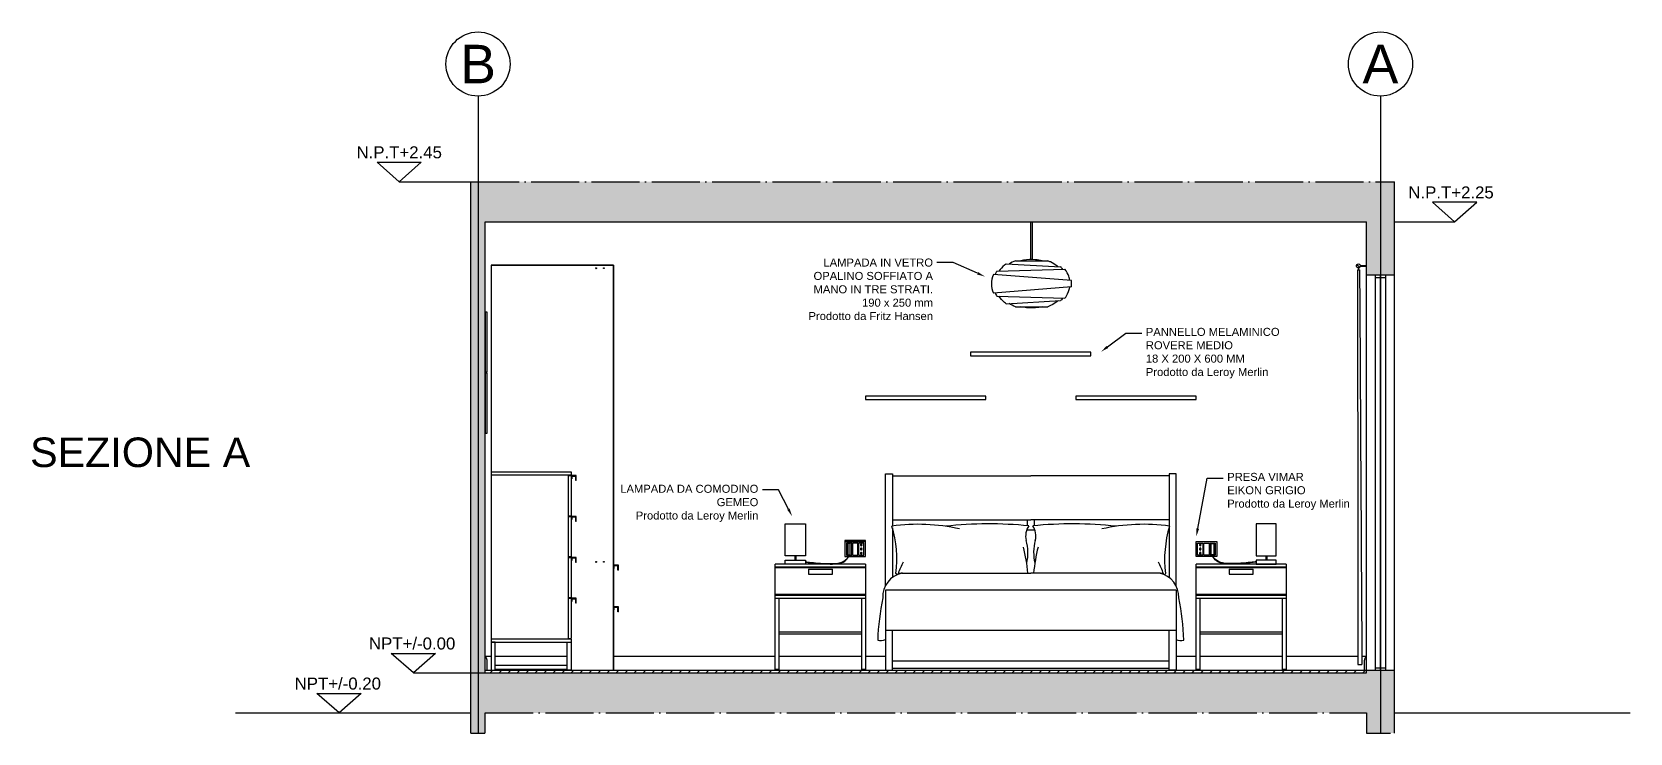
# Model space of a CAD drawing. Header units: millimetres. Extents: x 403 to 3338, y 395 to 1861.
# Drawn here: x 1476 to 2273, y 1382 to 1732 of the extents above; entities that cross this region are included whole.
import ezdxf
from ezdxf import colors
from ezdxf.entities.mleader import LeaderData, LeaderLine
from ezdxf.enums import TextEntityAlignment as Align
from ezdxf.math import Vec2, Vec3

# ---------------------------------------------------------------- set-up
doc = ezdxf.new("R2010")
doc.units = ezdxf.units.MM
doc.linetypes.add('ACAD_ISO04W100', pattern=[30, 24, -3, 0, -3])
doc.linetypes.add('ACAD_ISO10W100', pattern=[18, 12, -3, 0, -3])
for name, color, linetype in [('A-ANNO-SYMB', 3, 'Continuous'), ('A-ANNO-TEXT', 3, 'Continuous'), ('A-FLOR-LEVL', 254, 'Continuous'), ('A-FURN', 8, 'Continuous'), ('A-GLAZ-FULL', 4, 'Continuous'), ('A-SECT-MCUT', 7, 'Continuous'), ('ACCESSORI', 6, 'Continuous'), ('CAMPITURA', 255, 'Continuous'), ('PAVIMENTAZIONE', 1, 'Continuous')]:
    doc.layers.add(name, color=color, linetype=linetype)
doc.styles.add('ARIAL', font='arial.ttf')
doc.styles.get("Standard").update_dxf_attribs({"font": 'arial.ttf'})

msp = doc.modelspace()

# ---------------------------------------------------------------- hatches: boundary and pattern name
at = {"layer": 'A-FURN'}
h = msp.add_hatch(dxfattribs=at)
h.set_pattern_fill('ANSI31', color=9, scale=0.3, angle=90)
h.paths.add_polyline_path([(2138.54, 1615.44, 1), (2136.54, 1615.44, 1)])
at = {"layer": 'CAMPITURA'}
h = msp.add_hatch(color=9, dxfattribs=at)
h.dxf.hatch_style = 1
h.paths.add_polyline_path([(1694.65, 1657.43), (1694.65, 1382.43), (1701.73, 1382.43), (1701.73, 1392.43), (2141.54, 1392.43), (2141.54, 1382.43), (2155.54, 1382.43), (2155.54, 1413.73), (2141.54, 1413.73), (2141.54, 1412.43), (1701.73, 1412.43), (1701.73, 1413.73), (1701.73, 1637.43), (2141.54, 1637.43), (2141.54, 1610.73), (2155.54, 1610.73), (2155.54, 1657.43)])
h = msp.add_hatch(dxfattribs=at)
h.set_pattern_fill('ANSI31', color=9)
h.paths.add_polyline_path([(1701.73, 1413.73), (1701.73, 1412.43), (2141.54, 1412.43), (2141.54, 1413.73)])

# ---------------------------------------------------------------- linework, layer by layer
at = {"layer": 'A-ANNO-SYMB'}
for p, q in [((1658.86, 1657.43), (1694.65, 1657.43)), ((1665.94, 1412.43), (1701.73, 1412.43))]:
    msp.add_line(p, q, dxfattribs=at)
at = {"layer": 'A-ANNO-SYMB', "ltscale": 0.8}
msp.add_line((2155.54, 1637.43), (2185.54, 1637.43), dxfattribs=at)
at = {"layer": 'A-ANNO-SYMB', "ltscale": 0.04}
for points in [[(1698.19, 1700.12), (1698.19, 1382.43)], [(2148.54, 1700.12), (2148.54, 1382.43)]]:
    msp.add_lwpolyline(points, dxfattribs=at)
at = {"layer": 'A-ANNO-SYMB'}
for points in [[(1658.86, 1657.43), (1647.82, 1667.17), (1669.9, 1667.17)], [(2185.54, 1637.43), (2196.58, 1647.17), (2174.5, 1647.17)], [(1665.94, 1412.43), (1654.9, 1422.16), (1676.98, 1422.16)], [(1628.83, 1392.43), (1617.79, 1402.17), (1639.87, 1402.17)]]:
    msp.add_lwpolyline(points, close=True, dxfattribs=at)
for centre in [(1698.19, 1716.12), (2148.54, 1716.12)]:
    msp.add_circle(centre, 16, dxfattribs=at)
at = {"layer": 'A-FLOR-LEVL'}
for p, q in [((1577.09, 1392.43), (1694.65, 1392.43)), ((2155.54, 1392.43), (2273.1, 1392.43))]:
    msp.add_line(p, q, dxfattribs=at)
at = {"layer": 'A-FURN'}
for p, q in [((1974.04, 1618.6), (1974.04, 1637.43)), ((1974.84, 1618.6), (1974.84, 1637.43)), ((1704.73, 1615.73), (1765.73, 1615.73)), ((1765.73, 1615.73), (1765.73, 1413.73)), ((1994.33, 1608.13), (1955.4, 1611.19)), ((1957.11, 1612.74), (1991.08, 1613.74)), ((1961.84, 1616.47), (1988.92, 1614.94)), ((1966.41, 1617.97), (1982.47, 1617.97)), ((2136.54, 1615.69), (2136.57, 1615.69)), ((2136.54, 1615.69), (2136.54, 1615.19)), ((2136.57, 1615.19), (2136.54, 1615.19)), ((2137.11, 1613.55), (2138.13, 1613.55)), ((2137.54, 1614.44), (2137.54, 1613.55)), ((2137.54, 1613.55), (2137.59, 1613.55)), ((2137.59, 1614.44), (2137.59, 1613.55)), ((2138.51, 1615.69), (2141.54, 1615.69)), ((2141.54, 1615.2), (2138.51, 1615.2)), ((1994.33, 1604.91), (1955.4, 1601.86)), ((1957.11, 1600.31), (1991.08, 1599.31)), ((1961.84, 1596.57), (1988.92, 1598.1)), ((1966.41, 1595.08), (1982.47, 1595.08)), ((1702.73, 1562.43), (1701.73, 1562.43)), ((1702.73, 1561.93), (1701.73, 1561.93)), ((1704.73, 1512.73), (1704.73, 1413.73)), ((1704.73, 1512.73), (1744.73, 1512.73)), ((1704.73, 1512.73), (1704.73, 1511.23)), ((1704.73, 1511.23), (1744.73, 1511.23)), ((1704.73, 1511.23), (1704.73, 1429.23)), ((1743.23, 1511.23), (1743.23, 1429.23)), ((1743.23, 1510.83), (1744.73, 1510.83)), ((1744.73, 1512.73), (1744.73, 1511.23)), ((1744.73, 1510.83), (1744.73, 1490.83)), ((1747.23, 1510.83), (1744.73, 1510.83)), ((1744.93, 1509.28), (1744.73, 1509.28)), ((1744.93, 1510.63), (1747.03, 1510.63)), ((1744.93, 1510.63), (1744.93, 1509.28)), ((1747.03, 1508.33), (1747.03, 1510.63)), ((1747.23, 1508.33), (1747.03, 1508.33)), ((1747.23, 1508.33), (1747.23, 1510.83)), ((1901.54, 1511.73), (1905.04, 1511.73)), ((1901.54, 1455.91), (1901.54, 1511.73)), ((1905.04, 1511.73), (1905.04, 1485.67)), ((1905.04, 1510.73), (1974.04, 1510.73)), ((2043.04, 1510.73), (1974.04, 1510.73)), ((2046.54, 1511.73), (2043.04, 1511.73)), ((2043.04, 1511.73), (2043.04, 1485.67)), ((2046.54, 1455.91), (2046.54, 1511.73)), ((1743.23, 1490.83), (1744.73, 1490.83)), ((1743.23, 1490.43), (1744.73, 1490.43)), ((1744.73, 1490.43), (1744.73, 1470.43)), ((1747.23, 1490.43), (1744.73, 1490.43)), ((1744.93, 1488.88), (1744.73, 1488.88)), ((1744.93, 1490.23), (1747.03, 1490.23)), ((1744.93, 1490.23), (1744.93, 1488.88)), ((1747.03, 1487.93), (1747.03, 1490.23)), ((1747.23, 1487.93), (1747.03, 1487.93)), ((1747.23, 1487.93), (1747.23, 1490.43)), ((1905.04, 1488.73), (1974.04, 1488.73)), ((1905.04, 1484.74), (1905.04, 1460.05)), ((1905.04, 1483.73), (1905.32, 1483.73)), ((1972, 1483.73), (1976.08, 1483.73)), ((1972.29, 1488.73), (1972.29, 1485.84)), ((1972.29, 1484.41), (1972.29, 1483.73)), ((2043.04, 1488.73), (1974.04, 1488.73)), ((1975.79, 1488.73), (1975.79, 1485.84)), ((1975.79, 1484.41), (1975.79, 1483.73)), ((2042.76, 1483.73), (2043.04, 1483.73)), ((2043.04, 1484.74), (2043.04, 1460.05)), ((1743.23, 1470.43), (1744.73, 1470.43)), ((1743.23, 1470.03), (1744.73, 1470.03)), ((1744.73, 1470.03), (1744.73, 1450.03)), ((1747.23, 1470.03), (1744.73, 1470.03)), ((1744.93, 1468.48), (1744.73, 1468.48)), ((1744.93, 1469.83), (1747.03, 1469.83)), ((1744.93, 1469.83), (1744.93, 1468.48)), ((1747.03, 1467.53), (1747.03, 1469.83)), ((1747.23, 1467.53), (1747.03, 1467.53)), ((1747.23, 1467.53), (1747.23, 1470.03)), ((1856.29, 1470.73), (1856.29, 1468.73)), ((1856.79, 1470.73), (1856.79, 1468.73)), ((2091.29, 1470.73), (2091.29, 1468.73)), ((2091.79, 1470.73), (2091.79, 1468.73)), ((1768.23, 1466.12), (1765.73, 1466.12)), ((1765.93, 1464.56), (1765.73, 1464.56)), ((1765.93, 1465.92), (1768.03, 1465.92)), ((1765.93, 1465.92), (1765.93, 1464.56)), ((1768.03, 1463.62), (1768.03, 1465.92)), ((1768.23, 1463.62), (1768.03, 1463.62)), ((1768.23, 1463.62), (1768.23, 1466.12)), ((1846.54, 1413.73), (1846.54, 1466.73)), ((1891.54, 1466.73), (1846.54, 1466.73)), ((1891.54, 1465.23), (1846.54, 1465.23)), ((1891.54, 1464.83), (1846.54, 1464.83)), ((1863.04, 1464.23), (1863.04, 1461.73)), ((1863.04, 1464.23), (1875.04, 1464.23)), ((1863.04, 1461.73), (1875.04, 1461.73)), ((1875.04, 1461.73), (1875.04, 1464.23)), ((1891.54, 1466.73), (1891.54, 1413.73)), ((1906.77, 1461.96), (1907.2, 1461.34)), ((1909.73, 1462.23), (1974.04, 1462.23)), ((2038.35, 1462.23), (1974.04, 1462.23)), ((2041.31, 1461.96), (2040.88, 1461.34)), ((2056.54, 1413.73), (2056.54, 1466.73)), ((2101.54, 1466.73), (2056.54, 1466.73)), ((2101.54, 1465.23), (2056.54, 1465.23)), ((2101.54, 1464.83), (2056.54, 1464.83)), ((2073.04, 1464.23), (2073.04, 1461.73)), ((2073.04, 1464.23), (2085.04, 1464.23)), ((2073.04, 1461.73), (2085.04, 1461.73)), ((2085.04, 1461.73), (2085.04, 1464.23)), ((2101.54, 1466.73), (2101.54, 1413.73)), ((1846.54, 1451.63), (1891.54, 1451.63)), ((1901.54, 1453.73), (1901.54, 1433.73)), ((2046.54, 1453.73), (1901.54, 1453.73)), ((2046.54, 1453.73), (2046.54, 1433.73)), ((2056.54, 1451.63), (2101.54, 1451.63)), ((1743.23, 1450.03), (1744.73, 1450.03)), ((1743.23, 1449.63), (1744.73, 1449.63)), ((1744.73, 1449.63), (1744.73, 1429.63)), ((1747.23, 1449.63), (1744.73, 1449.63)), ((1744.93, 1448.08), (1744.73, 1448.08)), ((1744.93, 1449.43), (1747.03, 1449.43)), ((1744.93, 1449.43), (1744.93, 1448.08)), ((1747.03, 1447.13), (1747.03, 1449.43)), ((1747.23, 1447.13), (1747.03, 1447.13)), ((1747.23, 1447.13), (1747.23, 1449.63)), ((1768.23, 1445.42), (1765.73, 1445.42)), ((1765.93, 1443.87), (1765.73, 1443.87)), ((1765.93, 1445.22), (1768.03, 1445.22)), ((1765.93, 1445.22), (1765.93, 1443.87)), ((1768.03, 1442.92), (1768.03, 1445.22)), ((1768.23, 1442.92), (1768.23, 1445.42)), ((1846.54, 1451.23), (1891.54, 1451.23)), ((1846.54, 1449.73), (1891.54, 1449.73)), ((1848.54, 1413.73), (1848.54, 1449.73)), ((1889.54, 1449.73), (1889.54, 1413.73)), ((2056.54, 1451.23), (2101.54, 1451.23)), ((2056.54, 1449.73), (2101.54, 1449.73)), ((2058.54, 1413.73), (2058.54, 1449.73)), ((2099.54, 1449.73), (2099.54, 1413.73)), ((1768.23, 1442.92), (1768.03, 1442.92)), ((1744.73, 1429.23), (1704.73, 1429.23)), ((1704.73, 1429.23), (1704.73, 1413.73)), ((1704.73, 1427.73), (1744.73, 1427.73)), ((1706.68, 1427.73), (1704.73, 1427.73)), ((1706.73, 1413.73), (1706.73, 1427.73)), ((1742.73, 1413.73), (1742.73, 1427.73)), ((1742.73, 1427.73), (1744.68, 1427.73)), ((1743.23, 1429.63), (1744.73, 1429.63)), ((1744.73, 1429.23), (1744.73, 1413.73)), ((1889.54, 1432.73), (1848.54, 1432.73)), ((1889.54, 1431.73), (1848.54, 1431.73)), ((1901.54, 1433.73), (1901.54, 1413.73)), ((1901.54, 1433.73), (2046.54, 1433.73)), ((1905.04, 1413.73), (1905.04, 1433.73)), ((2043.04, 1413.73), (2043.04, 1433.73)), ((2046.54, 1433.73), (2046.54, 1413.73)), ((2099.54, 1432.73), (2058.54, 1432.73)), ((2099.54, 1431.73), (2058.54, 1431.73)), ((1704.73, 1413.73), (1706.73, 1413.73)), ((1706.73, 1416.23), (1742.73, 1416.23)), ((1706.73, 1414.23), (1742.73, 1414.23)), ((1744.73, 1413.73), (1742.73, 1413.73)), ((1846.54, 1414.23), (1848.54, 1414.23)), ((1846.54, 1413.73), (1848.54, 1413.73)), ((1889.54, 1414.23), (1891.54, 1414.23)), ((1889.54, 1413.73), (1891.54, 1413.73)), ((1901.54, 1413.73), (1905.04, 1413.73)), ((2043.04, 1418.23), (1905.04, 1418.23)), ((1905.04, 1414.73), (2043.04, 1414.73)), ((2046.54, 1413.73), (2043.04, 1413.73)), ((2056.54, 1414.23), (2058.54, 1414.23)), ((2056.54, 1413.73), (2058.54, 1413.73)), ((2099.54, 1414.23), (2101.54, 1414.23)), ((2099.54, 1413.73), (2101.54, 1413.73)), ((2137.28, 1416.55), (2139.28, 1416.56))]:
    msp.add_line(p, q, dxfattribs=at)
for points in [[(1704.73, 1413.73), (1765.73, 1413.73), (1765.73, 1615.73), (1704.73, 1615.73)], [(1944.04, 1570.53), (2004.04, 1570.53), (2004.04, 1572.33), (1944.04, 1572.33)], [(1891.54, 1548.73), (1951.54, 1548.73), (1951.54, 1550.53), (1891.54, 1550.53)], [(1996.54, 1548.73), (2056.54, 1548.73), (2056.54, 1550.53), (1996.54, 1550.53)], [(1861.54, 1470.73), (1851.54, 1470.73), (1851.54, 1486.73), (1861.54, 1486.73)], [(2086.54, 1470.73), (2096.54, 1470.73), (2096.54, 1486.73), (2086.54, 1486.73)], [(1861.54, 1466.73), (1851.54, 1466.73), (1851.54, 1468.73), (1861.54, 1468.73)], [(2086.54, 1466.73), (2096.54, 1466.73), (2096.54, 1468.73), (2086.54, 1468.73)]]:
    msp.add_lwpolyline(points, close=True, dxfattribs=at)
for points in [[(1702.73, 1562.43), (1702.73, 1592.43), (1701.73, 1592.43), (1701.73, 1562.43)], [(1701.73, 1561.93), (1701.73, 1531.93), (1702.73, 1531.93), (1702.73, 1561.93)]]:
    msp.add_lwpolyline(points, dxfattribs=at)
for points in [[(1883.79, 1477.01), (1882.89, 1477.01, 0.414214), (1882.69, 1476.81), (1882.69, 1471.58, 0.414214), (1882.89, 1471.38), (1883.79, 1471.38, 0.414214), (1883.99, 1471.58), (1883.99, 1476.81, 0.414214)], [(2064.29, 1477.01), (2065.19, 1477.01, -0.414214), (2065.39, 1476.81), (2065.39, 1471.58, -0.414214), (2065.19, 1471.38), (2064.29, 1471.38, -0.414214), (2064.09, 1471.58), (2064.09, 1476.81, -0.414214)]]:
    msp.add_lwpolyline(points, format="xyb", close=True, dxfattribs=at)
for centre, radius in [((1757.13, 1614.29), 0.25), ((1760.93, 1614.29), 0.2), ((2137.54, 1615.44), 1), ((1757.13, 1467.79), 0.25), ((1760.93, 1467.79), 0.2)]:
    msp.add_circle(centre, radius, dxfattribs=at)
for centre, radius, start, end in [((1917.79, 1393.19), 93.35, 77.15173, 98.01463), ((1851.8, 1469.24), 55.45, 352.46108, 17.19907), ((1953.38, 1288.05), 198.69, 84.30946, 96.32712), ((1980.06, 1480.77), 8.58, 144.37876, 195.19877), ((1994.7, 1288.05), 198.69, 83.67288, 95.69054), ((1968.02, 1480.77), 8.58, 344.80123, 35.62124), ((2030.29, 1393.19), 93.35, 81.98537, 102.84827), ((2096.28, 1469.24), 55.45, 162.80093, 187.53892), ((1948.87, 1472.29), 23.74, 347.31196, 15.19877), ((1999.21, 1472.29), 23.74, 164.80123, 192.68804), ((1959.08, 1443.19), 54.56, 153.33187, 159.97857), ((1890.49, 1454.86), 82.44, 5.12793, 14.25995), ((2057.58, 1454.86), 82.44, 165.74005, 174.87207), ((1989, 1443.19), 54.56, 20.02143, 26.66813), ((1912.43, 1450.26), 12.27, 102.70166, 182.23015), ((1910.04, 1457.23), 5, 90, 124.6293), ((2038.04, 1457.23), 5, 55.3707, 90), ((2035.65, 1450.26), 12.27, 357.76985, 77.29834), ((2028.15, 1423.68), 130.61, 168.47242, 177.78382), ((1919.93, 1423.68), 130.61, 2.21618, 11.52758), ((1899.18, 1433.98), 5.47, 253.6165, 295.56965), ((2048.9, 1433.98), 5.47, 244.43035, 286.3835)]:
    msp.add_arc(centre, radius, start, end, dxfattribs=at)
for start_param, end_param in [(5.972888, 6.593483), (9.319299, 9.530257)]:
    msp.add_ellipse((1974.44, 1606.52), major_axis=(-20, 0), ratio=0.764, start_param=start_param, end_param=end_param, dxfattribs=at)
for points, knots in [([(1957.11, 1612.74), (1957.01, 1612.59), (1956.92, 1612.44), (1956.61, 1611.91), (1956.41, 1611.52), (1956.24, 1611.12)], [5.8333307, 5.8333307, 5.8333307, 5.8333307, 5.867888, 5.867888, 5.9550109, 5.9550109, 5.9550109, 5.9550109]), ([(1961.84, 1616.47), (1961.54, 1616.26), (1961.25, 1616.05), (1959.82, 1614.9), (1958.85, 1613.87), (1958.09, 1612.77)], [5.4544906, 5.4544906, 5.4544906, 5.4544906, 5.5211828, 5.5211828, 5.7956265, 5.7956265, 5.7956265, 5.7956265]), ([(1979.76, 1617.97), (1978.65, 1618.24), (1977.51, 1618.43), (1974.38, 1618.69), (1972.38, 1618.59), (1970.01, 1618.17), (1969.56, 1618.08), (1969.12, 1617.97)], [4.4038413, 4.4038413, 4.4038413, 4.4038413, 4.6036655, 4.6036655, 4.9410654, 4.9410654, 5.0210068, 5.0210068, 5.0210068, 5.0210068]), ([(1987.63, 1615.02), (1987.43, 1615.18), (1987.22, 1615.35), (1986.06, 1616.22), (1985, 1616.85), (1983.4, 1617.6), (1982.94, 1617.79), (1982.47, 1617.97)], [3.8847745, 3.8847745, 3.8847745, 3.8847745, 3.936498, 3.936498, 4.1641571, 4.1641571, 4.2526291, 4.2526291, 4.2526291, 4.2526291]), ([(1990.08, 1613.71), (1989.85, 1613.99), (1989.6, 1614.26), (1989.21, 1614.67), (1989.06, 1614.81), (1988.92, 1614.94)], [3.7088388, 3.7088388, 3.7088388, 3.7088388, 3.7810274, 3.7810274, 3.8193114, 3.8193114, 3.8193114, 3.8193114]), ([(1993.51, 1608.2), (1993.4, 1608.88), (1993.23, 1609.56), (1992.57, 1611.45), (1991.92, 1612.63), (1991.08, 1613.74)], [3.2593593, 3.2593593, 3.2593593, 3.2593593, 3.4045682, 3.4045682, 3.6697692, 3.6697692, 3.6697692, 3.6697692]), ([(1991.08, 1599.31), (1991.36, 1599.67), (1991.61, 1600.04), (1992.71, 1601.83), (1993.27, 1603.33), (1993.51, 1604.85)], [2.613408, 2.613408, 2.613408, 2.613408, 2.7007626, 2.7007626, 3.0238224, 3.0238224, 3.0238224, 3.0238224]), ([(1961.84, 1596.57), (1961.54, 1596.78), (1961.25, 1597), (1959.82, 1598.14), (1958.85, 1599.18), (1958.09, 1600.28)], [5.4544906, 5.4544906, 5.4544906, 5.4544906, 5.5211828, 5.5211828, 5.7956265, 5.7956265, 5.7956265, 5.7956265]), ([(1979.76, 1595.08), (1978.65, 1594.81), (1977.51, 1594.62), (1974.38, 1594.36), (1972.38, 1594.45), (1970.01, 1594.87), (1969.56, 1594.97), (1969.12, 1595.08)], [4.4038413, 4.4038413, 4.4038413, 4.4038413, 4.6036655, 4.6036655, 4.9410654, 4.9410654, 5.0210068, 5.0210068, 5.0210068, 5.0210068]), ([(1987.63, 1598.03), (1987.43, 1597.86), (1987.22, 1597.7), (1986.06, 1596.83), (1985, 1596.2), (1983.4, 1595.45), (1982.94, 1595.25), (1982.47, 1595.08)], [3.8847745, 3.8847745, 3.8847745, 3.8847745, 3.936498, 3.936498, 4.1641571, 4.1641571, 4.2526291, 4.2526291, 4.2526291, 4.2526291]), ([(1990.08, 1599.34), (1989.85, 1599.06), (1989.6, 1598.79), (1989.21, 1598.38), (1989.06, 1598.24), (1988.92, 1598.1)], [3.7088388, 3.7088388, 3.7088388, 3.7088388, 3.7810274, 3.7810274, 3.8193114, 3.8193114, 3.8193114, 3.8193114]), ([(1861.56, 1467.83), (1862.23, 1467.76), (1862.9, 1467.68), (1864.9, 1467.47), (1866.24, 1467.34), (1868.63, 1467.15), (1869.69, 1467.07), (1871.58, 1466.98), (1872.4, 1466.95), (1874.23, 1466.92), (1875.25, 1466.92), (1877.24, 1467.06), (1878.21, 1467.2), (1879.57, 1467.63), (1880, 1467.8), (1880.75, 1468.17), (1881.08, 1468.37), (1881.67, 1468.79), (1881.94, 1469.01), (1882.44, 1469.5), (1882.67, 1469.77), (1883.06, 1470.37), (1883.21, 1470.72), (1883.25, 1471.16), (1883.25, 1471.26), (1883.24, 1471.36)], [0, 0, 0, 0, 2.035767, 2.035767, 6.107301, 6.107301, 9.28706, 9.28706, 11.739023, 11.739023, 14.688211, 14.688211, 17.6374, 17.6374, 19.041834, 19.041834, 20.171902, 20.171902, 21.171764, 21.171764, 22.171626, 22.171626, 23.363217, 23.363217, 23.701692, 23.701692, 23.701692, 23.701692]), ([(2086.52, 1467.83), (2085.85, 1467.76), (2085.18, 1467.68), (2083.18, 1467.47), (2081.84, 1467.34), (2079.45, 1467.15), (2078.39, 1467.07), (2076.5, 1466.98), (2075.68, 1466.95), (2073.85, 1466.92), (2072.83, 1466.92), (2070.84, 1467.06), (2069.87, 1467.2), (2068.5, 1467.63), (2068.08, 1467.8), (2067.33, 1468.17), (2067, 1468.37), (2066.41, 1468.79), (2066.14, 1469.01), (2065.63, 1469.5), (2065.41, 1469.77), (2065.01, 1470.37), (2064.87, 1470.72), (2064.83, 1471.16), (2064.83, 1471.26), (2064.84, 1471.36)], [0, 0, 0, 0, 2.035767, 2.035767, 6.107301, 6.107301, 9.28706, 9.28706, 11.739023, 11.739023, 14.688211, 14.688211, 17.6374, 17.6374, 19.041834, 19.041834, 20.171902, 20.171902, 21.171764, 21.171764, 22.171626, 22.171626, 23.363217, 23.363217, 23.701692, 23.701692, 23.701692, 23.701692])]:
    msp.add_open_spline(points, degree=3, knots=knots, dxfattribs=at)
for points in [[(1966.41, 1617.97), (1965.26, 1617.53), (1964.17, 1617), (1963.19, 1616.4)], [(1956.24, 1601.92), (1956.48, 1601.37), (1956.77, 1600.83), (1957.11, 1600.31)], [(1966.41, 1595.08), (1965.26, 1595.51), (1964.17, 1596.04), (1963.19, 1596.65)]]:
    msp.add_open_spline(points, degree=3, dxfattribs=at)
for points, end_tangent in [([(2137.11, 1613.55), (2137.28, 1416.55)], (0.075761, -0.997126)), ([(2138.13, 1613.55), (2139.28, 1416.55)], (0.006609, -0.999978)), ([(1861.54, 1467.63), (1873.95, 1466.73), (1881.95, 1468.78), (1883.44, 1471.38)], (-0.083237, 0.99653)), ([(2086.54, 1467.63), (2074.13, 1466.73), (2066.13, 1468.78), (2064.64, 1471.38)], (0.083237, 0.99653))]:
    msp.add_spline(points, degree=3, dxfattribs=dict(at, end_tangent=end_tangent))
at = {"layer": 'A-GLAZ-FULL'}
for p, q in [((2145.92, 1610.73), (2145.92, 1413.73)), ((2148.54, 1609.51), (2145.92, 1609.51)), ((2148.54, 1610.73), (2148.54, 1413.73)), ((2148.54, 1413.73), (2148.54, 1610.73)), ((2151.16, 1609.51), (2148.54, 1609.51)), ((2151.16, 1413.73), (2151.16, 1610.73)), ((2145.92, 1414.95), (2148.54, 1414.95)), ((2148.54, 1414.95), (2151.16, 1414.95))]:
    msp.add_line(p, q, dxfattribs=at)
at = {"layer": 'A-SECT-MCUT', "linetype": 'ACAD_ISO04W100'}
for p, q in [((1694.65, 1657.43), (2155.54, 1657.43)), ((1701.73, 1392.43), (2141.54, 1392.43))]:
    msp.add_line(p, q, dxfattribs=at)
at = {"layer": 'A-SECT-MCUT', "ltscale": 0.1}
for p, q in [((1694.65, 1382.43), (1694.65, 1657.43)), ((1701.73, 1412.43), (1701.73, 1637.43)), ((2141.54, 1412.43), (2141.54, 1637.43)), ((1701.73, 1382.43), (1701.73, 1392.43))]:
    msp.add_line(p, q, dxfattribs=at)
at = {"layer": 'A-SECT-MCUT'}
for p, q in [((2155.54, 1382.43), (2155.54, 1657.43)), ((1701.73, 1637.43), (2141.54, 1637.43)), ((2155.54, 1610.73), (2141.54, 1610.73)), ((1701.73, 1413.73), (2141.54, 1413.73)), ((1701.73, 1412.43), (2141.54, 1412.43)), ((2141.54, 1413.73), (2155.54, 1413.73)), ((2141.54, 1392.43), (2141.54, 1382.43))]:
    msp.add_line(p, q, dxfattribs=at)
at = {"layer": 'A-SECT-MCUT', "linetype": 'ACAD_ISO10W100'}
for p, q in [((1694.65, 1382.43), (1701.65, 1382.43)), ((2141.54, 1382.43), (2155.54, 1382.43))]:
    msp.add_line(p, q, dxfattribs=at)
at = {"layer": 'ACCESSORI'}
for points in [[(1881.23, 1477.98), (1891.54, 1477.98), (1891.54, 1478.48), (1881.23, 1478.48)], [(1887.73, 1477.21), (1885.08, 1477.21), (1885.08, 1471.18), (1887.73, 1471.18)], [(1890.8, 1477.21), (1888.14, 1477.21), (1888.14, 1471.18), (1890.8, 1471.18)], [(2057.28, 1477.21), (2059.93, 1477.21), (2059.93, 1471.18), (2057.28, 1471.18)], [(2060.34, 1477.21), (2063, 1477.21), (2063, 1471.18), (2060.34, 1471.18)]]:
    msp.add_lwpolyline(points, close=True, dxfattribs=at)
for points in [[(1883.3, 1470.48), (1891.54, 1470.48), (1891.54, 1477.98), (1881.23, 1477.98), (1881.23, 1470.48), (1883.08, 1470.48)], [(1883.45, 1471.18), (1884.67, 1471.18), (1884.67, 1477.21), (1882.01, 1477.21), (1882.01, 1471.18), (1883.25, 1471.18)], [(2064.78, 1470.48), (2056.54, 1470.48), (2056.54, 1477.98), (2066.85, 1477.98), (2066.85, 1470.48), (2064.99, 1470.48)], [(2064.66, 1471.18), (2063.41, 1471.18), (2063.41, 1477.21), (2066.07, 1477.21), (2066.07, 1471.18), (2064.86, 1471.18)]]:
    msp.add_lwpolyline(points, dxfattribs=at)
for centre, start, end in [((1889.43, 1476.27), 113.89122, 245.67567), ((1889.43, 1476.27), 293.79971, 66.6334), ((2058.65, 1476.27), 113.3666, 246.20029), ((2058.65, 1476.27), 294.32433, 66.10878), ((1889.43, 1474.21), 113.89122, 245.67567), ((1889.43, 1472.1), 113.89122, 245.67567), ((1889.43, 1474.21), 293.79971, 66.6334), ((1889.43, 1472.1), 293.79971, 66.6334), ((2058.65, 1474.21), 113.3666, 246.20029), ((2058.65, 1472.1), 113.3666, 246.20029), ((2058.65, 1474.21), 294.32433, 66.10878), ((2058.65, 1472.1), 294.32433, 66.10878)]:
    msp.add_arc(centre, 0.402, start, end, dxfattribs=at)
at = {"layer": 'ACCESSORI', "extrusion": (0, 0, -1)}
for centre, start_param, end_param in [((1889.42, 1476.26), 5.42058, 7.142383), ((1889.42, 1476.26), 8.545266, 10.307697), ((1889.42, 1474.21), 5.42058, 7.142383), ((1889.42, 1474.21), 8.545266, 10.307697), ((1889.42, 1472.1), 5.42058, 7.142383), ((1889.42, 1472.1), 8.545266, 10.307697)]:
    msp.add_ellipse(centre, major_axis=(0, 0.571), ratio=0.372094, start_param=start_param, end_param=end_param, dxfattribs=at)
at = {"layer": 'ACCESSORI'}
for centre, start_param, end_param in [((2058.65, 1476.26), 5.42058, 7.142383), ((2058.65, 1476.26), 8.545266, 10.307697), ((2058.65, 1474.21), 5.42058, 7.142383), ((2058.65, 1474.21), 8.545266, 10.307697), ((2058.65, 1472.1), 5.42058, 7.142383), ((2058.65, 1472.1), 8.545266, 10.307697)]:
    msp.add_ellipse(centre, major_axis=(0, 0.571), ratio=0.372094, start_param=start_param, end_param=end_param, dxfattribs=at)
at = {"layer": 'PAVIMENTAZIONE'}
for p, q in [((1701.73, 1420.73), (1704.73, 1420.73)), ((1706.73, 1420.73), (1742.73, 1420.73)), ((1765.73, 1420.73), (1846.54, 1420.73)), ((1848.54, 1420.73), (1889.54, 1420.73)), ((1891.54, 1420.73), (1901.54, 1420.73)), ((2046.54, 1420.73), (2056.54, 1420.73)), ((2058.54, 1420.73), (2099.54, 1420.73)), ((2101.54, 1420.73), (2136.97, 1420.73)), ((2139.25, 1420.73), (2141.54, 1420.73)), ((1702.73, 1413.73), (1702.73, 1418.73)), ((2140.54, 1413.73), (2140.54, 1418.73))]:
    msp.add_line(p, q, dxfattribs=at)
for centre, start, end in [((1699.39, 1418.31), 7.16624, 45.96386), ((2143.88, 1418.31), 134.03614, 172.83376)]:
    msp.add_arc(centre, 3.37, start, end, dxfattribs=at)

# ---------------------------------------------------------------- texts
at = {"layer": 'A-ANNO-TEXT', "style": 'ARIAL'}
for s, height, p in [('B', 19.2, (1698.19, 1706.52)), ('A', 19.2, (2148.54, 1706.52)), ('N.P.T+2.45', 6, (1658.86, 1669.09)), ('N.P.T+2.25', 6, (2183.77, 1649.09)), ('NPT+/-0.00', 6, (1665.32, 1424.09))]:
    msp.add_text(s, height=height, dxfattribs=at).set_placement(p, align=Align.CENTER)
msp.add_text('NPT+/-0.20', height=6, rotation=359.99965, dxfattribs=at).set_placement((1628.22, 1404.09), align=Align.CENTER)
at = {"layer": 'A-ANNO-TEXT', "insert": (1474.65, 1529.83), "char_height": 14.746, "attachment_point": 1, "style": 'ARIAL'}
msp.add_mtext_dynamic_manual_height_columns('SEZIONE A', width=217.5213, gutter_width=1.26, heights=[0], dxfattribs=at)

# ---------------------------------------------------------------- leaders
at = {"layer": 'A-ANNO-TEXT'}
ml = msp.add_multileader_mtext('Standard', dxfattribs=at)
ml.set_content('LAMPADA IN VETRO OPALINO SOFFIATO A MANO IN TRE STRATI.\\P190 x 250 mm\\PProdotto da Fritz Hansen', color=256)
ml.set_leader_properties()
ml.build(insert=Vec2(0, 0))
ctx = ml.context
ctx.base_point, ctx.plane_origin = Vec3(1861.93, 1617.07), Vec3(1949.74, 1603.73)
ctx.text_align_type = 2
notes = []
notes.append((ctx, [(0, (1, 1, 0), (1935.24, 1617.07), (-1, 0), 8, [(0, [(1951.16, 1610.13)], 0, [])])]))
ctx.mtext.insert, ctx.mtext.width, ctx.mtext.alignment, ctx.mtext.flow_direction = Vec3(1925.24, 1619.1), 71.7899, 3, 5
ml = msp.add_multileader_mtext('Standard', dxfattribs=at)
ml.set_content('PANNELLO MELAMINICO\\PROVERE MEDIO\\P18 X 200 X 600 MM\\PProdotto da Leroy Merlin', color=256)
ml.set_leader_properties()
ml.build(insert=Vec2(0, 0))
ctx = ml.context
ctx.base_point, ctx.plane_origin = Vec3(2029.47, 1581.94), Vec3(2009.09, 1572.58)
notes.append((ctx, [(0, (1, 1, 0), (2021.47, 1581.94), (1, 0), 8, [(0, [(2009.09, 1572.58)], 0, [])])]))
ctx.mtext.insert, ctx.mtext.flow_direction = Vec3(2031.47, 1584.52), 5
ml = msp.add_multileader_mtext('Standard', dxfattribs=at)
ml.set_content('PRESA VIMAR\\PEIKON GRIGIO\\PProdotto da Leroy Merlin', color=256)
ml.set_leader_properties()
ml.build(insert=Vec2(0, 0))
ctx = ml.context
ctx.base_point, ctx.plane_origin = Vec3(2070.07, 1509.61), Vec3(2058.24, 1480.44)
notes.append((ctx, [(0, (1, 1, 0), (2062.07, 1509.61), (1, 0), 8, [(0, [(2056.65, 1480.44)], 0, [])])]))
ctx.mtext.insert, ctx.mtext.width, ctx.mtext.flow_direction = Vec3(2072.07, 1512.2), 65.3738, 5
ml = msp.add_multileader_mtext('Standard', dxfattribs=at)
ml.set_content('LAMPADA DA COMODINO\\PGEMEO\\PProdotto da Leroy Merlin', color=256)
ml.set_leader_properties()
ml.build(insert=Vec2(0, 0))
ctx = ml.context
ctx.base_point, ctx.plane_origin = Vec3(1767.83, 1503.67), Vec3(1854.94, 1490.56)
ctx.text_align_type = 2
notes.append((ctx, [(0, (1, 1, 0), (1848.1, 1503.67), (-1, 0), 8, [(0, [(1854.94, 1490.56)], 0, [])])]))
ctx.mtext.insert, ctx.mtext.alignment, ctx.mtext.flow_direction = Vec3(1838.1, 1506.26), 3, 5
for ctx, leaders in notes:
    for number, flags, end, landing, length, lines in leaders:
        leader = LeaderData()
        leader.index, (leader.has_last_leader_line, leader.has_dogleg_vector, leader.attachment_direction) = number, flags
        leader.last_leader_point, leader.dogleg_vector, leader.dogleg_length = Vec3(end), Vec3(landing), length
        for number, points, colour, breaks in lines:
            line = LeaderLine()
            line.index, line.vertices, line.color, line.breaks = number, Vec3.list(points), colors.encode_raw_color(colour), breaks
            leader.lines.append(line)
        ctx.leaders.append(leader)

doc.saveas('drawing.dxf')
